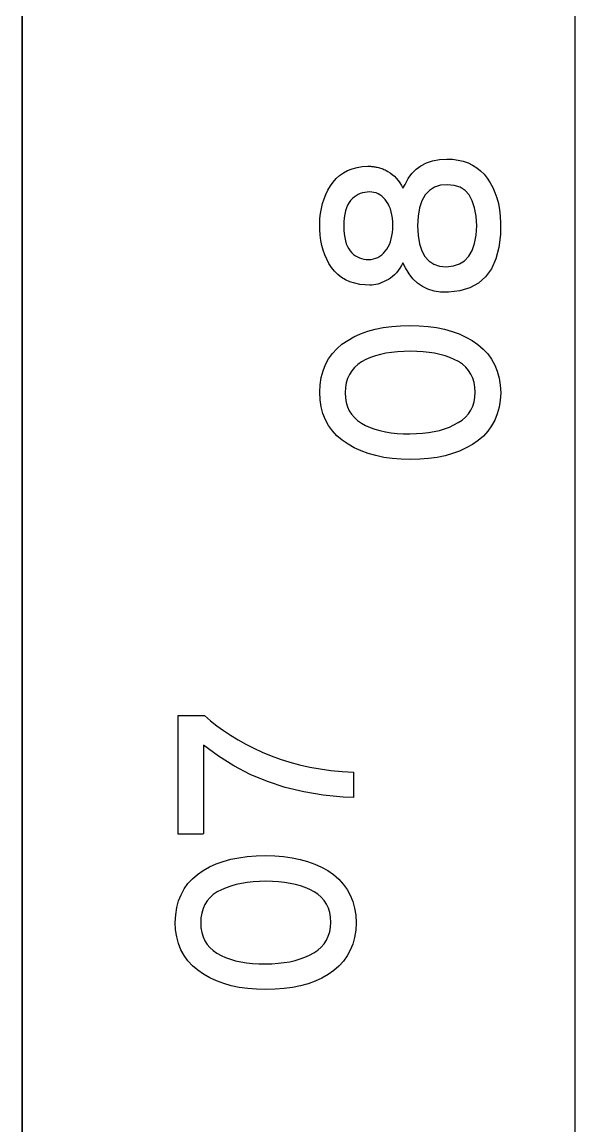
# Model space of a CAD drawing. Extents: x 1 to 47.7, y 0.2 to 35.
# Drawn here: x 35.922 to 36.228, y 4.77 to 5.382 of the extents above; entities that cross this region are included whole.
import ezdxf

# ---------------------------------------------------------------- set-up
doc = ezdxf.new("R2010")
doc.units = 0
doc.header["$MEASUREMENT"] = 0
for name, color, linetype in [('5_1___24__TARGET_LEDS___12', 7, 'CONTINUOUS'), ('6_1__EMPTY_IO_BOARD_POSITI', 7, 'CONTINUOUS'), ('6_2___8__INDEPENDENT_INPUT', 7, 'CONTINUOUS'), ('6_3___8__OPTOISO_INDEPENDE', 7, 'CONTINUOUS'), ('6_4___24__OPTOISO_INDEPEND', 7, 'CONTINUOUS'), ('6_5___8__INDEPENDENT_INPUT', 7, 'CONTINUOUS'), ('6_6___8__INDEPENDENT_INPUT', 7, 'CONTINUOUS'), ('6_7___8__OPTOISO_INDEPENDE', 7, 'CONTINUOUS'), ('6_8___8__OPTOISO_INDEPENDE', 7, 'CONTINUOUS'), ('7_0_____DWG', 7, 'CONTINUOUS')]:
    doc.layers.add(name, color=color, linetype=linetype)

msp = doc.modelspace()

# ---------------------------------------------------------------- linework, layer by layer
at = {"layer": '5_1___24__TARGET_LEDS___12'}
msp.add_lwpolyline([(35.92211, 4.68442), (35.92211, 4.82361), (35.92211, 4.96504), (35.92211, 5.25278), (35.92211, 5.54409), (35.92211, 5.8354), (35.92211, 6.12315), (35.92211, 6.26457), (35.92211, 6.40377), (35.92211, 6.54029), (35.92211, 6.6737)], dxfattribs=at)
at = {"layer": '6_1__EMPTY_IO_BOARD_POSITI'}
msp.add_lwpolyline([(35.92218, 6.67165), (35.92218, 6.48367), (35.92218, 6.28993), (35.92218, 6.09163), (35.92218, 5.89002), (35.92218, 5.48171), (35.92218, 5.07481), (35.92218, 4.87494), (35.92218, 4.6791)], dxfattribs=at)
at = {"layer": '6_2___8__INDEPENDENT_INPUT'}
msp.add_lwpolyline([(35.92211, 4.68442), (35.92211, 4.82361), (35.92211, 4.96504), (35.92211, 5.25278), (35.92211, 5.54409), (35.92211, 5.8354), (35.92211, 6.12315), (35.92211, 6.26457), (35.92211, 6.40377), (35.92211, 6.54029), (35.92211, 6.6737)], dxfattribs=at)
at = {"layer": '6_3___8__OPTOISO_INDEPENDE'}
msp.add_lwpolyline([(35.92211, 4.68442), (35.92211, 4.82361), (35.92211, 4.96504), (35.92211, 5.25278), (35.92211, 5.54409), (35.92211, 5.8354), (35.92211, 6.12315), (35.92211, 6.26457), (35.92211, 6.40377), (35.92211, 6.54029), (35.92211, 6.6737)], dxfattribs=at)
at = {"layer": '6_4___24__OPTOISO_INDEPEND'}
msp.add_lwpolyline([(35.92211, 4.68442), (35.92211, 4.82361), (35.92211, 4.96504), (35.92211, 5.25278), (35.92211, 5.54409), (35.92211, 5.8354), (35.92211, 6.12315), (35.92211, 6.26457), (35.92211, 6.40377), (35.92211, 6.54029), (35.92211, 6.6737)], dxfattribs=at)
at = {"layer": '6_5___8__INDEPENDENT_INPUT'}
msp.add_lwpolyline([(35.92211, 4.68442), (35.92211, 4.82361), (35.92211, 4.96504), (35.92211, 5.25278), (35.92211, 5.54409), (35.92211, 5.8354), (35.92211, 6.12315), (35.92211, 6.26457), (35.92211, 6.40377), (35.92211, 6.54029), (35.92211, 6.6737)], dxfattribs=at)
at = {"layer": '6_6___8__INDEPENDENT_INPUT'}
msp.add_lwpolyline([(35.92211, 4.68442), (35.92211, 4.82361), (35.92211, 4.96504), (35.92211, 5.25278), (35.92211, 5.54409), (35.92211, 5.8354), (35.92211, 6.12315), (35.92211, 6.26457), (35.92211, 6.40377), (35.92211, 6.54029), (35.92211, 6.6737)], dxfattribs=at)
at = {"layer": '6_7___8__OPTOISO_INDEPENDE'}
msp.add_lwpolyline([(35.92211, 4.68442), (35.92211, 4.82361), (35.92211, 4.96504), (35.92211, 5.25278), (35.92211, 5.54409), (35.92211, 5.8354), (35.92211, 6.12315), (35.92211, 6.26457), (35.92211, 6.40377), (35.92211, 6.54029), (35.92211, 6.6737)], dxfattribs=at)
at = {"layer": '6_8___8__OPTOISO_INDEPENDE'}
msp.add_lwpolyline([(35.92211, 4.68442), (35.92211, 4.82361), (35.92211, 4.96504), (35.92211, 5.25278), (35.92211, 5.54409), (35.92211, 5.8354), (35.92211, 6.12315), (35.92211, 6.26457), (35.92211, 6.40377), (35.92211, 6.54029), (35.92211, 6.6737)], dxfattribs=at)
at = {"layer": '7_0_____DWG'}
msp.add_lwpolyline([(36.22843, 5.45498), (36.22843, 5.37917), (36.22843, 5.30409), (36.22843, 5.22974), (36.22843, 5.15615), (36.22843, 5.08332), (36.22843, 5.01126), (36.22843, 4.93999), (36.22843, 4.86952), (36.22843, 4.79986), (36.22843, 4.73102)], dxfattribs=at)
for points in [[(36.15744, 5.30566), (36.16067, 5.3055), (36.16371, 5.30509), (36.16657, 5.30441), (36.16924, 5.30348), (36.17173, 5.30229), (36.17405, 5.30084), (36.17617, 5.29914), (36.17812, 5.29718), (36.1799, 5.29496), (36.18151, 5.29254), (36.18293, 5.28993), (36.18415, 5.28712), (36.18517, 5.28412), (36.186, 5.28091), (36.18663, 5.27751), (36.18705, 5.27391), (36.18729, 5.27012), (36.18715, 5.26386), (36.18625, 5.25659), (36.18458, 5.25025), (36.18213, 5.24484), (36.17892, 5.24036), (36.17494, 5.23681), (36.17019, 5.2342), (36.16467, 5.23251), (36.15838, 5.23176), (36.15403, 5.23189), (36.15036, 5.23249), (36.14699, 5.23352), (36.14392, 5.235), (36.14115, 5.23691), (36.13868, 5.23926), (36.13651, 5.24205), (36.13464, 5.24528), (36.13316, 5.24817), (36.13233, 5.2466), (36.13145, 5.24515), (36.13052, 5.24382), (36.12954, 5.24261), (36.12851, 5.24151), (36.12742, 5.24053), (36.12628, 5.23967), (36.12509, 5.23893), (36.12387, 5.23827), (36.12267, 5.23767), (36.12149, 5.23715), (36.12033, 5.23671), (36.11919, 5.23635), (36.11806, 5.23607), (36.11696, 5.23588), (36.11587, 5.23576), (36.11479, 5.23573), (36.11223, 5.23582), (36.10922, 5.23616), (36.10641, 5.23675), (36.10379, 5.23759), (36.10135, 5.23868), (36.09911, 5.24003), (36.09706, 5.24163), (36.0952, 5.24348), (36.09353, 5.24558), (36.09212, 5.24777), (36.09089, 5.25008), (36.08982, 5.25251), (36.08893, 5.25507), (36.08821, 5.25776), (36.08765, 5.26057), (36.08727, 5.2635), (36.08707, 5.26656), (36.08703, 5.26969), (36.08716, 5.27264), (36.08747, 5.2755), (36.08795, 5.27827), (36.0886, 5.28094), (36.08942, 5.28353), (36.09041, 5.28601), (36.09157, 5.28841), (36.09291, 5.29071), (36.09442, 5.2929), (36.09613, 5.29486), (36.09804, 5.29657), (36.10016, 5.29804), (36.10248, 5.29926), (36.105, 5.30023), (36.10772, 5.30095), (36.11064, 5.30142), (36.11377, 5.30164), (36.11465, 5.30164), (36.11514, 5.30163), (36.11565, 5.30159), (36.11617, 5.30155), (36.1167, 5.30148), (36.11724, 5.30141), (36.11779, 5.30132), (36.11835, 5.30122), (36.11893, 5.3011), (36.11954, 5.30095), (36.12015, 5.30078), (36.12077, 5.30058), (36.12139, 5.30037), (36.12202, 5.30013), (36.12264, 5.29986), (36.12327, 5.29958), (36.12391, 5.29927), (36.12482, 5.29879), (36.12607, 5.29801), (36.12726, 5.29712), (36.12838, 5.29611), (36.12945, 5.295), (36.13045, 5.29378), (36.13139, 5.29245), (36.13226, 5.291), (36.13308, 5.28945), (36.1343, 5.29155), (36.13599, 5.29478), (36.13803, 5.29759), (36.14041, 5.29998), (36.14313, 5.30196), (36.14619, 5.30351), (36.1496, 5.30465), (36.15335, 5.30537)], [(36.11462, 5.28741), (36.11327, 5.28735), (36.11196, 5.28718), (36.1107, 5.28689), (36.10949, 5.28648), (36.10832, 5.28596), (36.1072, 5.28532), (36.10612, 5.28457), (36.1051, 5.2837), (36.10413, 5.28268), (36.10326, 5.28148), (36.1025, 5.28012), (36.10186, 5.27859), (36.10133, 5.27691), (36.10091, 5.27507), (36.1006, 5.27306), (36.1004, 5.2709), (36.10031, 5.26857), (36.1004, 5.26627), (36.10058, 5.26413), (36.10087, 5.26215), (36.10127, 5.26034), (36.10176, 5.25868), (36.10237, 5.25719), (36.10307, 5.25587), (36.10389, 5.2547), (36.10479, 5.25368), (36.10576, 5.25279), (36.10679, 5.25201), (36.10787, 5.25136), (36.109, 5.25084), (36.11019, 5.25043), (36.11143, 5.25016), (36.11273, 5.25), (36.11408, 5.24997), (36.11546, 5.25004), (36.11678, 5.25026), (36.11803, 5.25061), (36.11922, 5.25111), (36.12034, 5.25175), (36.1214, 5.25253), (36.12239, 5.25345), (36.12332, 5.25451), (36.12419, 5.2557), (36.12497, 5.25698), (36.12564, 5.25836), (36.12621, 5.25984), (36.12668, 5.26143), (36.12704, 5.26312), (36.1273, 5.26492), (36.12746, 5.26682), (36.12751, 5.26883), (36.12746, 5.27091), (36.1273, 5.27288), (36.12703, 5.27472), (36.12665, 5.27644), (36.12617, 5.27804), (36.12558, 5.27952), (36.12488, 5.28088), (36.12407, 5.28211), (36.12321, 5.28323), (36.12232, 5.28421), (36.12138, 5.28506), (36.12039, 5.28577), (36.11934, 5.28636), (36.11824, 5.28682), (36.11709, 5.28715), (36.11588, 5.28734)], [(36.15786, 5.29141), (36.15402, 5.29108), (36.15067, 5.29003), (36.14784, 5.28826), (36.1455, 5.28576), (36.14367, 5.28255), (36.14235, 5.2786), (36.14153, 5.27394), (36.14121, 5.26855), (36.14152, 5.26326), (36.14231, 5.25867), (36.14358, 5.25479), (36.14533, 5.25162), (36.14757, 5.24915), (36.15029, 5.24738), (36.15349, 5.24632), (36.15717, 5.24597), (36.16107, 5.24638), (36.16445, 5.24748), (36.16732, 5.24928), (36.16969, 5.25178), (36.17154, 5.25496), (36.17288, 5.25885), (36.17371, 5.26342), (36.17403, 5.26869), (36.17369, 5.27402), (36.17287, 5.27863), (36.17157, 5.28254), (36.16979, 5.28573), (36.16753, 5.28822), (36.16479, 5.28999), (36.16157, 5.29105)], [(36.137, 5.21335), (36.14215, 5.21322), (36.14706, 5.21283), (36.15173, 5.21218), (36.15616, 5.21127), (36.16035, 5.2101), (36.1643, 5.20867), (36.16802, 5.20698), (36.1715, 5.20503), (36.17473, 5.20281), (36.17761, 5.20033), (36.18012, 5.19761), (36.18225, 5.19464), (36.18401, 5.19143), (36.1854, 5.18797), (36.18642, 5.18425), (36.18706, 5.1803), (36.18732, 5.17609), (36.18706, 5.17193), (36.18642, 5.16801), (36.18542, 5.16434), (36.18404, 5.16091), (36.1823, 5.15772), (36.18019, 5.15478), (36.1777, 5.15208), (36.17485, 5.14963), (36.17167, 5.14742), (36.16824, 5.14547), (36.16457, 5.14378), (36.16065, 5.14234), (36.15647, 5.14117), (36.15205, 5.14026), (36.14737, 5.13961), (36.14245, 5.13922), (36.13727, 5.13909), (36.13211, 5.13922), (36.12719, 5.13962), (36.12251, 5.14028), (36.11807, 5.14121), (36.11387, 5.1424), (36.10991, 5.14385), (36.10619, 5.14556), (36.10271, 5.14754), (36.09947, 5.14978), (36.09658, 5.15226), (36.09408, 5.15498), (36.09195, 5.15794), (36.0902, 5.16115), (36.08884, 5.16459), (36.08785, 5.16827), (36.08725, 5.17219), (36.08702, 5.17635), (36.08727, 5.18055), (36.08789, 5.18451), (36.08888, 5.18821), (36.09023, 5.19166), (36.09196, 5.19486), (36.09406, 5.19781), (36.09653, 5.2005), (36.09937, 5.20295), (36.10255, 5.20513), (36.10599, 5.20706), (36.10968, 5.20873), (36.11361, 5.21014), (36.1178, 5.2113), (36.12222, 5.2122), (36.1269, 5.21284), (36.13183, 5.21322)], [(36.13727, 5.19911), (36.13366, 5.19904), (36.13019, 5.19882), (36.12688, 5.19846), (36.12372, 5.19795), (36.12071, 5.19729), (36.11785, 5.19649), (36.11515, 5.19554), (36.1126, 5.19445), (36.11023, 5.19319), (36.10812, 5.19173), (36.10629, 5.19007), (36.10474, 5.18823), (36.10346, 5.18619), (36.10246, 5.18395), (36.10174, 5.18153), (36.1013, 5.17891), (36.10113, 5.17609), (36.10129, 5.17332), (36.10173, 5.17074), (36.10245, 5.16835), (36.10343, 5.16615), (36.10469, 5.16414), (36.10622, 5.16232), (36.10803, 5.16069), (36.11011, 5.15925), (36.11244, 5.15798), (36.11493, 5.15686), (36.1176, 5.15589), (36.12042, 5.15508), (36.12341, 5.15443), (36.12657, 5.15392), (36.12988, 5.15357), (36.13336, 5.15338), (36.137, 5.15333), (36.1406, 5.15341), (36.14405, 5.15364), (36.14733, 5.15402), (36.15046, 5.15455), (36.15344, 5.15524), (36.15626, 5.15608), (36.15892, 5.15707), (36.16143, 5.15822), (36.16382, 5.15951), (36.16599, 5.16097), (36.16788, 5.16261), (36.16949, 5.16443), (36.17081, 5.16644), (36.17184, 5.16864), (36.17259, 5.17103), (36.17305, 5.1736), (36.17322, 5.17635), (36.17305, 5.17916), (36.17259, 5.18178), (36.17186, 5.1842), (36.17084, 5.18642), (36.16954, 5.18844), (36.16796, 5.19027), (36.16609, 5.1919), (36.16394, 5.19334), (36.16158, 5.19457), (36.1591, 5.19563), (36.15647, 5.19656), (36.15367, 5.19734), (36.15071, 5.19797), (36.14759, 5.19847), (36.14431, 5.19883), (36.14087, 5.19904)], [(36.02325, 4.9971), (36.02657, 4.99423), (36.03008, 4.99146), (36.03378, 4.98879), (36.03768, 4.98621), (36.04178, 4.98374), (36.04607, 4.98136), (36.05055, 4.97908), (36.05522, 4.9769), (36.06011, 4.97481), (36.0652, 4.97292), (36.07046, 4.97124), (36.0759, 4.96978), (36.08151, 4.96853), (36.0873, 4.96751), (36.09326, 4.9667), (36.0994, 4.96611), (36.10571, 4.96574), (36.10571, 4.96519), (36.10571, 4.96375), (36.10571, 4.96167), (36.10571, 4.95925), (36.10571, 4.95676), (36.10571, 4.95448), (36.10571, 4.95268), (36.10571, 4.95165), (36.1, 4.95181), (36.08887, 4.95293), (36.07817, 4.95477), (36.06787, 4.95731), (36.058, 4.96057), (36.04853, 4.96453), (36.03949, 4.9692), (36.03085, 4.97458), (36.02264, 4.98067), (36.02264, 4.97878), (36.02264, 4.97376), (36.02264, 4.96657), (36.02264, 4.95817), (36.02264, 4.94954), (36.02264, 4.94162), (36.02264, 4.9354), (36.02264, 4.93182), (36.0225, 4.93133), (36.02147, 4.93133), (36.01969, 4.93133), (36.01743, 4.93133), (36.01496, 4.93133), (36.01256, 4.93133), (36.01051, 4.93133), (36.00907, 4.93133), (36.00853, 4.93133), (36.00853, 4.93385), (36.00853, 4.94054), (36.00853, 4.95012), (36.00853, 4.96131), (36.00853, 4.97283), (36.00853, 4.98338), (36.00853, 4.99168), (36.00853, 4.99644), (36.00868, 4.9971), (36.00974, 4.9971), (36.0116, 4.9971), (36.01396, 4.9971), (36.01654, 4.9971), (36.01904, 4.9971), (36.02119, 4.9971), (36.02268, 4.9971)], [(36.05695, 4.91949), (36.0621, 4.91936), (36.06701, 4.91897), (36.07168, 4.91832), (36.07611, 4.91741), (36.0803, 4.91624), (36.08425, 4.9148), (36.08797, 4.91311), (36.09145, 4.91116), (36.09468, 4.90894), (36.09756, 4.90647), (36.10007, 4.90375), (36.1022, 4.90078), (36.10396, 4.89757), (36.10535, 4.89411), (36.10636, 4.8904), (36.107, 4.88644), (36.10727, 4.88223), (36.10701, 4.87807), (36.10637, 4.87415), (36.10537, 4.87048), (36.10399, 4.86705), (36.10225, 4.86387), (36.10013, 4.86092), (36.09765, 4.85823), (36.0948, 4.85578), (36.09162, 4.85357), (36.08819, 4.85162), (36.08452, 4.84993), (36.08059, 4.84849), (36.07642, 4.84732), (36.072, 4.84641), (36.06732, 4.84576), (36.0624, 4.84537), (36.05722, 4.84524), (36.05206, 4.84537), (36.04714, 4.84577), (36.04246, 4.84643), (36.03802, 4.84735), (36.03382, 4.84854), (36.02986, 4.84999), (36.02614, 4.8517), (36.02266, 4.85368), (36.01942, 4.85592), (36.01653, 4.8584), (36.01403, 4.86112), (36.0119, 4.86409), (36.01015, 4.86729), (36.00879, 4.87073), (36.0078, 4.87441), (36.0072, 4.87834), (36.00697, 4.8825), (36.00722, 4.8867), (36.00784, 4.89065), (36.00883, 4.89435), (36.01018, 4.8978), (36.01191, 4.901), (36.01401, 4.90395), (36.01648, 4.90665), (36.01932, 4.90909), (36.0225, 4.91128), (36.02594, 4.9132), (36.02963, 4.91487), (36.03356, 4.91628), (36.03774, 4.91743), (36.04217, 4.91833), (36.04685, 4.91897), (36.05178, 4.91936)], [(36.05722, 4.90526), (36.0536, 4.90519), (36.05014, 4.90497), (36.04683, 4.90461), (36.04367, 4.9041), (36.04066, 4.90344), (36.0378, 4.90264), (36.0351, 4.90169), (36.03255, 4.9006), (36.03017, 4.89934), (36.02807, 4.89788), (36.02624, 4.89622), (36.02468, 4.89437), (36.02341, 4.89233), (36.02241, 4.89009), (36.02169, 4.88766), (36.02124, 4.88504), (36.02108, 4.88223), (36.02124, 4.87946), (36.02168, 4.87688), (36.02239, 4.87449), (36.02338, 4.87229), (36.02464, 4.87028), (36.02617, 4.86846), (36.02798, 4.86683), (36.03005, 4.86538), (36.03238, 4.86412), (36.03488, 4.863), (36.03755, 4.86204), (36.04037, 4.86123), (36.04336, 4.86057), (36.04651, 4.86006), (36.04983, 4.85971), (36.05331, 4.85951), (36.05695, 4.85947), (36.06055, 4.85955), (36.06399, 4.85978), (36.06728, 4.86016), (36.07041, 4.86069), (36.07339, 4.86138), (36.07621, 4.86222), (36.07887, 4.86322), (36.08138, 4.86436), (36.08377, 4.86565), (36.08594, 4.86711), (36.08783, 4.86875), (36.08944, 4.87058), (36.09076, 4.87259), (36.09179, 4.87479), (36.09254, 4.87718), (36.09299, 4.87975), (36.09317, 4.8825), (36.093, 4.88531), (36.09254, 4.88793), (36.09181, 4.89035), (36.09079, 4.89257), (36.08949, 4.89459), (36.08791, 4.89642), (36.08604, 4.89805), (36.08389, 4.89949), (36.08153, 4.90072), (36.07905, 4.90178), (36.07641, 4.90271), (36.07362, 4.90349), (36.07066, 4.90412), (36.06754, 4.90462), (36.06426, 4.90498), (36.06082, 4.90519)]]:
    msp.add_lwpolyline(points, close=True, dxfattribs=at)

doc.saveas('drawing.dxf')
